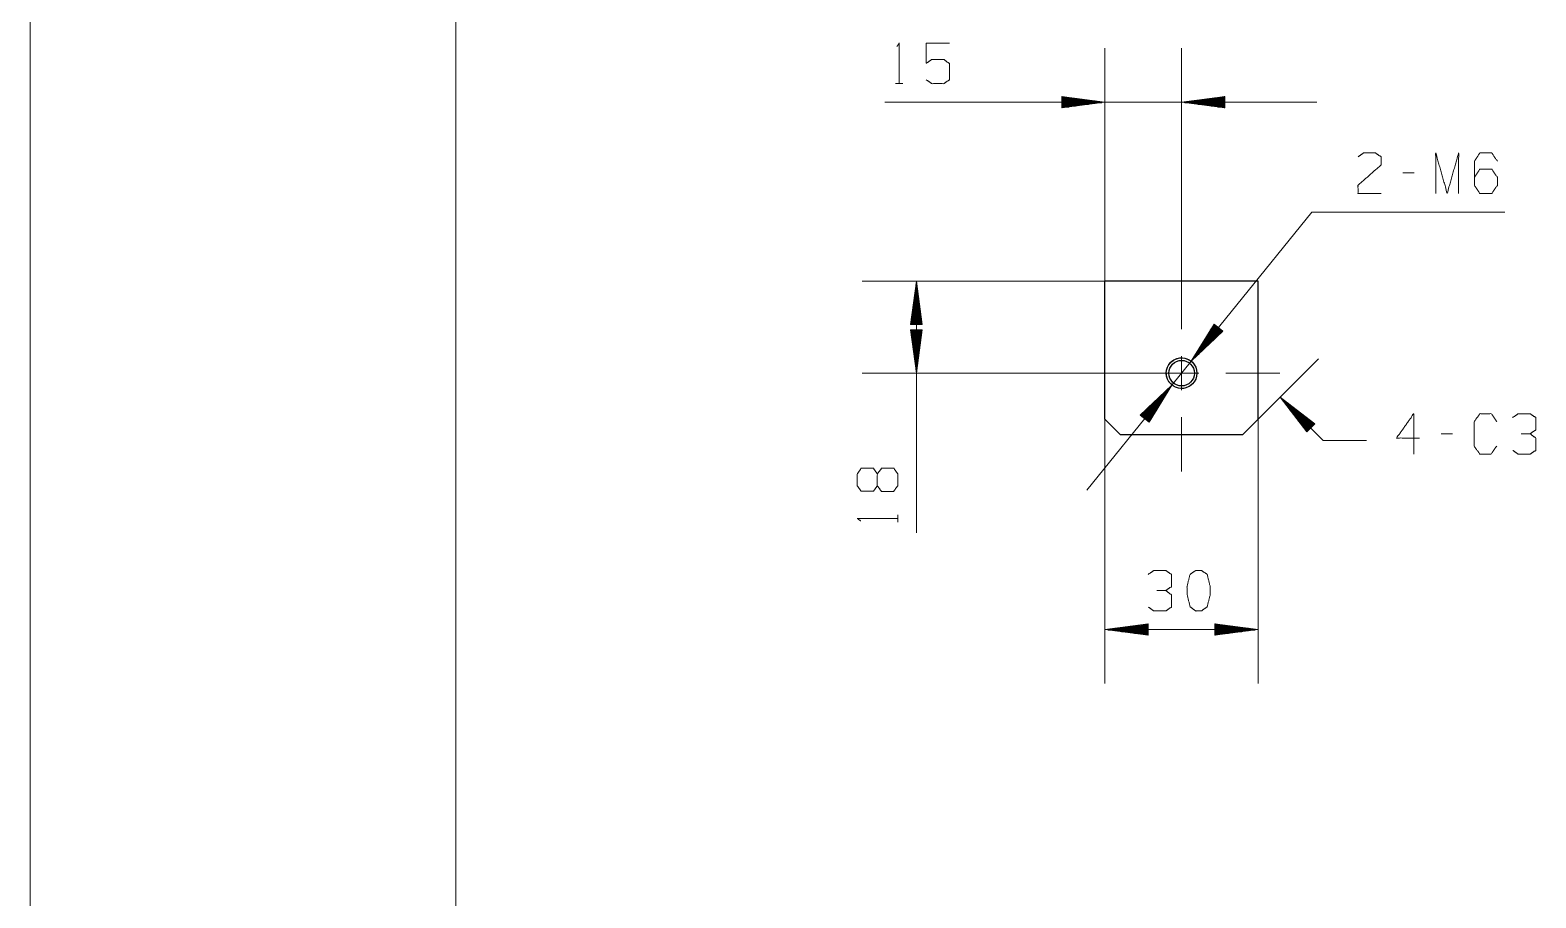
# Model space of a CAD drawing. Header units: millimetres. Extents: x 0 to 210, y 0 to 297.
# Drawn here: x 0 to 88.4, y 55.5 to 106.5 of the extents above; entities that cross this region are included whole.
import ezdxf

# ---------------------------------------------------------------- set-up
doc = ezdxf.new("R2010")
doc.units = ezdxf.units.MM
doc.layers.add('101', color=7, linetype='Continuous', true_color=0xffffff)

msp = doc.modelspace()

# ---------------------------------------------------------------- linework, layer by layer
at = {"layer": '101', "color": 133, "linetype": 'Continuous', "lineweight": 18}
for p, q in [((0, 297), (0, 0)), ((25, 292), (25, 5))]:
    msp.add_line(p, q, dxfattribs=at)
at = {"layer": '101', "color": 22, "linetype": 'Continuous', "lineweight": 18}
for p, q in [((63.111, 91.73), (63.111, 105.407)), ((67.611, 92.096), (67.611, 105.407)), ((60.571, 102.566), (60.571, 101.897)), ((63.111, 102.232), (60.571, 102.566)), ((60.571, 102.562), (60.603, 102.562)), ((60.571, 102.562), (60.603, 102.562)), ((70.151, 102.566), (67.611, 102.232)), ((70.151, 102.562), (70.119, 102.562)), ((70.151, 102.562), (70.119, 102.562)), ((70.151, 101.897), (70.151, 102.566)), ((50.184, 102.232), (75.548, 102.232)), ((60.571, 102.511), (60.989, 102.511)), ((60.571, 102.46), (61.375, 102.46)), ((60.571, 102.409), (61.76, 102.409)), ((60.571, 102.359), (62.146, 102.359)), ((60.571, 102.308), (62.532, 102.308)), ((60.571, 102.257), (62.918, 102.257)), ((60.571, 101.897), (63.111, 102.232)), ((60.571, 102.206), (62.918, 102.206)), ((60.571, 102.155), (62.532, 102.155)), ((60.571, 102.105), (62.146, 102.105)), ((60.571, 102.054), (61.76, 102.054)), ((60.571, 102.003), (61.375, 102.003)), ((60.571, 101.952), (60.989, 101.952)), ((60.571, 101.901), (60.603, 101.901)), ((60.571, 101.901), (60.603, 101.901)), ((67.611, 102.232), (70.151, 101.897)), ((70.151, 102.257), (67.804, 102.257)), ((70.151, 102.206), (67.804, 102.206)), ((70.151, 102.308), (68.19, 102.308)), ((70.151, 102.155), (68.19, 102.155)), ((70.151, 102.359), (68.576, 102.359)), ((70.151, 102.105), (68.576, 102.105)), ((70.151, 102.409), (68.961, 102.409)), ((70.151, 102.054), (68.961, 102.054)), ((70.151, 102.46), (69.347, 102.46)), ((70.151, 102.003), (69.347, 102.003)), ((70.151, 102.511), (69.733, 102.511)), ((70.151, 101.952), (69.733, 101.952)), ((70.151, 101.901), (70.119, 101.901)), ((70.151, 101.901), (70.119, 101.901)), ((62.051, 79.46), (75.265, 95.788)), ((75.265, 95.788), (86.594, 95.788)), ((63.111, 91.73), (48.861, 91.73)), ((52.036, 91.73), (51.702, 89.19)), ((51.96, 89.19), (51.96, 91.151)), ((52.011, 89.19), (52.011, 91.537)), ((52.036, 91.73), (52.036, 76.948)), ((52.371, 89.19), (52.036, 91.73)), ((52.062, 89.19), (52.062, 91.537)), ((52.113, 89.19), (52.113, 91.151)), ((51.859, 89.19), (51.859, 90.379)), ((51.909, 89.19), (51.909, 90.765)), ((52.163, 89.19), (52.163, 90.765)), ((52.214, 89.19), (52.214, 90.379)), ((51.757, 89.19), (51.757, 89.608)), ((51.808, 89.19), (51.808, 89.994)), ((52.265, 89.19), (52.265, 89.994)), ((52.316, 89.19), (52.316, 89.608)), ((51.702, 89.19), (52.371, 89.19)), ((52.371, 88.87), (51.702, 88.87)), ((51.702, 88.87), (52.036, 86.33)), ((51.706, 89.19), (51.706, 89.222)), ((51.706, 89.19), (51.706, 89.222)), ((51.706, 88.87), (51.706, 88.838)), ((51.706, 88.87), (51.706, 88.838)), ((51.757, 88.87), (51.757, 88.452)), ((51.808, 88.87), (51.808, 88.066)), ((51.859, 88.87), (51.859, 87.68)), ((51.909, 88.87), (51.909, 87.295)), ((51.96, 88.87), (51.96, 86.909)), ((52.011, 88.87), (52.011, 86.523)), ((52.036, 86.33), (52.371, 88.87)), ((52.062, 88.87), (52.062, 86.523)), ((52.113, 88.87), (52.113, 86.909)), ((52.163, 88.87), (52.163, 87.295)), ((52.214, 88.87), (52.214, 87.68)), ((52.265, 88.87), (52.265, 88.066)), ((52.316, 88.87), (52.316, 88.452)), ((52.367, 89.19), (52.367, 89.222)), ((52.367, 89.19), (52.367, 89.222)), ((52.367, 88.87), (52.367, 88.838)), ((52.367, 88.87), (52.367, 88.838)), ((69.515, 89.214), (68.177, 87.03)), ((68.177, 87.03), (70.035, 88.794)), ((69.755, 89.02), (68.279, 87.195)), ((69.795, 88.988), (68.318, 87.163)), ((69.716, 89.052), (68.482, 87.527)), ((69.834, 88.956), (68.6, 87.431)), ((69.676, 89.084), (68.685, 87.859)), ((69.874, 88.924), (68.883, 87.699)), ((69.637, 89.116), (68.889, 88.191)), ((69.597, 89.148), (69.092, 88.523)), ((69.913, 88.892), (69.165, 87.967)), ((69.558, 89.18), (69.295, 88.855)), ((69.953, 88.86), (69.447, 88.235)), ((69.518, 89.212), (69.498, 89.187)), ((69.518, 89.212), (69.498, 89.187)), ((70.035, 88.794), (69.515, 89.214)), ((69.992, 88.828), (69.729, 88.503)), ((70.032, 88.796), (70.012, 88.771)), ((70.032, 88.796), (70.012, 88.771)), ((72.111, 83.63), (75.643, 87.162)), ((67.611, 86.33), (48.861, 86.33)), ((67.045, 85.63), (65.187, 83.866)), ((65.348, 83.736), (66.339, 84.96)), ((65.388, 83.704), (66.621, 85.228)), ((65.427, 83.672), (66.904, 85.496)), ((65.467, 83.64), (66.943, 85.464)), ((65.506, 83.608), (66.74, 85.132)), ((65.707, 83.446), (67.045, 85.63)), ((73.398, 84.917), (74.958, 82.885)), ((75.93, 82.386), (73.398, 84.917)), ((75.431, 83.358), (73.398, 84.917)), ((65.23, 83.832), (65.492, 84.156)), ((65.269, 83.8), (65.775, 84.424)), ((65.309, 83.768), (66.057, 84.692)), ((65.546, 83.576), (66.537, 84.801)), ((65.585, 83.544), (66.333, 84.469)), ((65.625, 83.512), (66.13, 84.137)), ((75.177, 83.103), (73.517, 84.763)), ((75.212, 83.139), (73.553, 84.799)), ((75.141, 83.067), (73.754, 84.454)), ((75.248, 83.175), (73.862, 84.562)), ((75.105, 83.032), (73.991, 84.145)), ((75.284, 83.211), (74.17, 84.325)), ((75.32, 83.247), (74.479, 84.088)), ((63.111, 83.63), (63.111, 68.102)), ((65.187, 83.866), (65.707, 83.446)), ((65.19, 83.864), (65.21, 83.888)), ((65.19, 83.864), (65.21, 83.888)), ((65.664, 83.48), (65.927, 83.805)), ((65.704, 83.448), (65.724, 83.473)), ((65.704, 83.448), (65.724, 83.473)), ((72.111, 83.63), (72.111, 68.102)), ((75.069, 82.996), (74.228, 83.837)), ((75.033, 82.96), (74.465, 83.528)), ((74.997, 82.924), (74.702, 83.219)), ((75.356, 83.283), (74.788, 83.851)), ((74.958, 82.885), (75.431, 83.358)), ((75.392, 83.319), (75.097, 83.614)), ((75.428, 83.355), (75.405, 83.377)), ((75.428, 83.355), (75.405, 83.377)), ((74.961, 82.888), (74.938, 82.91)), ((74.961, 82.888), (74.938, 82.91)), ((75.93, 82.386), (78.47, 82.386)), ((65.651, 71.612), (63.111, 71.277)), ((63.111, 71.277), (72.111, 71.277)), ((63.111, 71.277), (65.651, 70.943)), ((65.651, 71.303), (63.304, 71.303)), ((65.651, 71.252), (63.304, 71.252)), ((65.651, 71.354), (63.69, 71.354)), ((65.651, 71.201), (63.69, 71.201)), ((65.651, 71.404), (64.076, 71.404)), ((65.651, 71.15), (64.076, 71.15)), ((65.651, 71.455), (64.461, 71.455)), ((65.651, 71.1), (64.461, 71.1)), ((65.651, 71.506), (64.847, 71.506)), ((65.651, 71.049), (64.847, 71.049)), ((65.651, 71.557), (65.233, 71.557)), ((65.651, 70.998), (65.233, 70.998)), ((65.651, 71.608), (65.619, 71.608)), ((65.651, 71.608), (65.619, 71.608)), ((65.651, 70.947), (65.619, 70.947)), ((65.651, 70.947), (65.619, 70.947)), ((65.651, 70.943), (65.651, 71.612)), ((69.571, 71.612), (69.571, 70.943)), ((72.111, 71.277), (69.571, 71.612)), ((69.571, 71.608), (69.603, 71.608)), ((69.571, 71.608), (69.603, 71.608)), ((69.571, 71.557), (69.989, 71.557)), ((69.571, 71.506), (70.375, 71.506)), ((69.571, 71.455), (70.76, 71.455)), ((69.571, 71.404), (71.146, 71.404)), ((69.571, 71.354), (71.532, 71.354)), ((69.571, 71.303), (71.918, 71.303)), ((69.571, 70.943), (72.111, 71.277)), ((69.571, 71.252), (71.918, 71.252)), ((69.571, 71.201), (71.532, 71.201)), ((69.571, 71.15), (71.146, 71.15)), ((69.571, 71.1), (70.76, 71.1)), ((69.571, 71.049), (70.375, 71.049)), ((69.571, 70.998), (69.989, 70.998)), ((69.571, 70.947), (69.603, 70.947)), ((69.571, 70.947), (69.603, 70.947))]:
    msp.add_line(p, q, dxfattribs=at)
at = {"layer": '101', "color": 72, "linetype": 'Continuous', "lineweight": 18}
for p, q in [((50.82, 103.324), (51.244, 103.324)), ((81.266, 98.08), (80.594, 98.08)), ((83.518, 82.773), (82.846, 82.773)), ((50.944, 77.584), (50.944, 78.008))]:
    msp.add_line(p, q, dxfattribs=at)
at = {"layer": '101', "color": 151, "linetype": 'Continuous', "lineweight": 18}
for p, q in [((67.611, 88.921), (67.611, 92.096)), ((67.611, 85.327), (67.611, 87.333)), ((65.02, 86.33), (61.845, 86.33)), ((66.608, 86.33), (68.614, 86.33)), ((70.202, 86.33), (73.377, 86.33)), ((67.611, 83.739), (67.611, 80.564))]:
    msp.add_line(p, q, dxfattribs=at)
at = {"layer": '101', "color": 161, "linetype": 'Continuous', "lineweight": 25}
for p, q in [((63.111, 83.63), (63.111, 91.73)), ((72.111, 91.73), (63.111, 91.73)), ((72.111, 83.63), (72.111, 91.73)), ((63.111, 83.63), (64.011, 82.73)), ((71.211, 82.73), (72.111, 83.63)), ((64.011, 82.73), (71.211, 82.73))]:
    msp.add_line(p, q, dxfattribs=at)
for radius in [0.9, 0.75]:
    msp.add_circle((67.611, 86.33), radius, dxfattribs=at)
at = {"layer": '101', "color": 161, "linetype": 'Continuous', "lineweight": 13}
msp.add_arc((67.611, 86.33), 0.9, 75, 345, dxfattribs=at)
at = {"layer": '101', "color": 22, "linetype": 'Continuous', "lineweight": 18}
msp.add_arc((67.611, 86.33), 0.9, 336.84239, 75, dxfattribs=at)
at = {"layer": '101', "color": 72, "linetype": 'Continuous', "lineweight": 18}
for points, knots in [([(50.891, 105.499), (51.032, 105.699), (51.032, 103.324)], [0, 0, 0.093492, 1, 1]), ([(52.619, 103.549), (52.955, 103.324), (53.644, 103.324), (53.98, 103.549), (53.98, 104.499), (53.644, 104.749), (52.955, 104.749), (52.619, 104.524), (52.619, 105.699), (53.98, 105.699)], [0, 0, 0.062228, 0.168344, 0.230571, 0.376815, 0.441264, 0.54738, 0.609608, 0.79049, 1, 1]), ([(77.982, 99.03), (78.3, 99.255), (78.99, 99.255), (79.325, 99.03), (79.325, 98.555), (77.964, 97.355), (77.982, 96.88), (79.325, 96.88)], [0, 0, 0.069692, 0.192977, 0.265274, 0.350227, 0.674741, 0.759753, 1, 1]), ([(82.535, 96.88), (82.535, 99.255), (83.207, 96.88), (83.878, 99.255), (83.878, 96.88)], [0, 0, 0.245192, 0.5, 0.754808, 1, 1]), ([(84.811, 97.83), (85.13, 98.305), (85.819, 98.305), (86.155, 97.83), (86.155, 97.355), (85.819, 96.88), (85.13, 96.88), (84.811, 97.355), (84.811, 98.78), (85.13, 99.255), (85.819, 99.255), (86.155, 98.78)], [0, 0, 0.076963, 0.169761, 0.248073, 0.312018, 0.390331, 0.483128, 0.560092, 0.751927, 0.82889, 0.921688, 1, 1]), ([(81.577, 82.523), (80.234, 82.523), (81.242, 83.948), (81.242, 81.573)], [0, 0, 0.245869, 0.565295, 1, 1]), ([(86.113, 82.048), (85.777, 81.573), (85.123, 81.573), (84.787, 82.048), (84.787, 83.473), (85.123, 83.948), (85.795, 83.948), (86.13, 83.473)], [0, 0, 0.114568, 0.243366, 0.357935, 0.638583, 0.753152, 0.885431, 1, 1]), ([(88.071, 82.773), (88.407, 82.998), (88.407, 83.723), (88.071, 83.948), (87.382, 83.948), (87.046, 83.723)], [0, 0, 0.153874, 0.429852, 0.583728, 0.846125, 1, 1]), ([(87.064, 81.798), (87.382, 81.573), (88.071, 81.573), (88.407, 81.798), (88.407, 82.523), (88.071, 82.773), (87.558, 82.773)], [0, 0, 0.124121, 0.343687, 0.472445, 0.703376, 0.836731, 1, 1]), ([(49.744, 79.719), (49.519, 79.401), (48.794, 79.401), (48.569, 79.719), (48.569, 80.409), (48.794, 80.744), (49.519, 80.744), (49.744, 80.409), (49.744, 79.719), (49.994, 79.383), (50.694, 79.383), (50.944, 79.719), (50.944, 80.409), (50.719, 80.744), (49.994, 80.744), (49.744, 80.409)], [0, 0, 0.047574, 0.136085, 0.183658, 0.267815, 0.317166, 0.405677, 0.455028, 0.539185, 0.590297, 0.675756, 0.726869, 0.811025, 0.860376, 0.948888, 1, 1]), ([(48.769, 77.655), (48.569, 77.796), (50.944, 77.796)], [0, 0, 0.093491, 1, 1]), ([(66.677, 73.57), (67.013, 73.795), (67.013, 74.52), (66.677, 74.745), (65.988, 74.745), (65.652, 74.52)], [0, 0, 0.153874, 0.429852, 0.583727, 0.846126, 1, 1]), ([(68.777, 72.37), (69.113, 72.62), (69.29, 73.32), (69.29, 73.795), (69.113, 74.52), (68.777, 74.745), (68.441, 74.745), (68.106, 74.52), (67.929, 73.795), (67.946, 73.32), (68.106, 72.62), (68.441, 72.37), (68.777, 72.37)], [0, 0, 0.067526, 0.183972, 0.260584, 0.380943, 0.446141, 0.500306, 0.565504, 0.685863, 0.762528, 0.87831, 0.945835, 1, 1]), ([(65.67, 72.595), (65.988, 72.37), (66.677, 72.37), (67.013, 72.595), (67.013, 73.32), (66.677, 73.57), (66.165, 73.57)], [0, 0, 0.124121, 0.343689, 0.472447, 0.703377, 0.836731, 1, 1])]:
    msp.add_open_spline(points, degree=1, knots=knots, dxfattribs=at)

doc.saveas('drawing.dxf')
